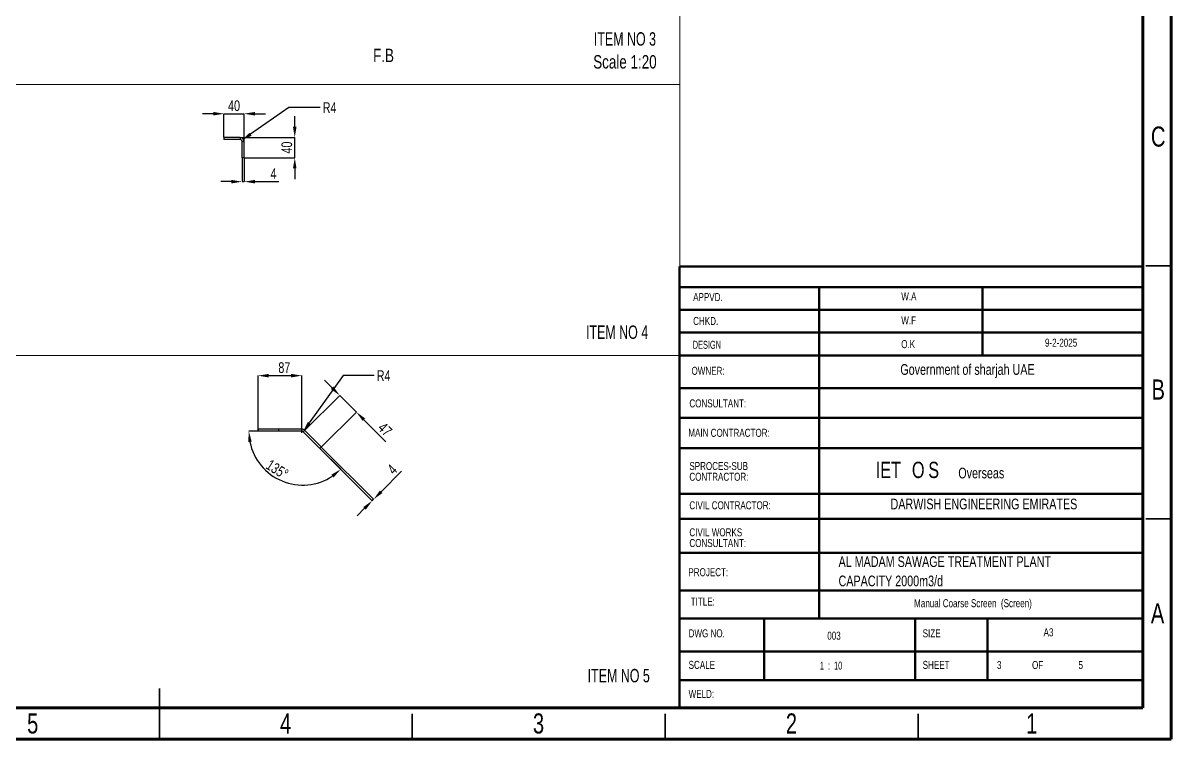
# Model space of a CAD drawing. Header units: millimetres. Extents: x 15 to 1266, y -324 to 294.
# Drawn here: x 1039.3 to 1266.3, y 7.3 to 148.8 of the extents above; entities that cross this region are included whole.
import ezdxf

# ---------------------------------------------------------------- set-up
doc = ezdxf.new("R2010")
doc.units = ezdxf.units.MM
doc.header["$PDSIZE"] = -1
doc.layers.add('FORMAT', color=7, linetype='Continuous')
doc.styles.add('SLDTEXTSTYLE0', font='TXT', dxfattribs={"width": 0.75})
doc.styles.add('SLDTEXTSTYLE3', font='TXT', dxfattribs={"width": 0.694444})
doc.styles.add('SLDTEXTSTYLE6', font='TXT', dxfattribs={"width": 0.625})
doc.styles.add('SLDTEXTSTYLE7', font='TXT', dxfattribs={"width": 0.687299})
doc.dimstyles.new('SLDDIMSTYLE13', dxfattribs={"dimtxt": 2.116667, "dimasz": 2.116667, "dimexe": 0, "dimexo": 0.0625, "dimgap": 0.529167, "dimtad": 0, "dimtih": 1, "dimtoh": 1, "dimdec": 0, "dimlfac": 10, "dimrnd": 1e-09, "dimzin": 12, "dimdsep": 46, "dimtxsty": 'SLDTEXTSTYLE0', "dimsah": 1, "dimcen": 0, "dimadec": 0, "dimazin": 3, "dimtfac": 1, "dimtdec": 0, "dimtofl": 0, "dimtmove": 0, "dimatfit": 3, "dimfxl": 1, "dimfrac": 2, "dimtolj": 1, "dimtzin": 12, "dimarcsym": 0})
doc.dimstyles.new('SLDDIMSTYLE14', dxfattribs={"dimtxt": 2.116667, "dimasz": 2.116667, "dimexe": 0, "dimexo": 0.0625, "dimgap": 0.529167, "dimtad": 1, "dimdec": 4, "dimlfac": 10, "dimzin": 12, "dimdsep": 46, "dimtxsty": 'SLDTEXTSTYLE0', "dimsah": 1, "dimcen": 0.09, "dimazin": 3, "dimtfac": 1, "dimtofl": 0, "dimtmove": 0, "dimatfit": 3, "dimfxl": 1, "dimfrac": 2, "dimtolj": 1, "dimtzin": 12, "dimarcsym": 0})
doc.dimstyles.new('SLDDIMSTYLE8', dxfattribs={"dimtxt": 2.116667, "dimasz": 2.116667, "dimexe": 0, "dimexo": 0.0625, "dimgap": 0.529167, "dimtad": 1, "dimdec": 0, "dimlfac": 10, "dimrnd": 1e-09, "dimzin": 12, "dimdsep": 46, "dimtxsty": 'SLDTEXTSTYLE0', "dimsah": 1, "dimcen": 0.09, "dimadec": 0, "dimazin": 3, "dimtfac": 1, "dimtdec": 0, "dimtmove": 0, "dimatfit": 0, "dimfxl": 1, "dimfrac": 2, "dimtolj": 1, "dimtzin": 12, "dimarcsym": 0})

# ---------------------------------------------------------------- blocks, each defined once
blk = doc.blocks.new('SW_NOTE_0_18')
at = {"color": 0, "linetype": 'Continuous', "lineweight": 0, "char_height": 1.5875, "attachment_point": 1, "style": 'SLDTEXTSTYLE0'}
for s, insert in [('CIVIL WORKS', (0, 2.05)), ('CONSULTANT:', (0, -0.07))]:
    blk.add_mtext(s, dxfattribs=dict(at, insert=insert))
blk = doc.blocks.new('SW_NOTE_0_19')
at = {"color": 0, "linetype": 'Continuous', "lineweight": 0, "char_height": 1.5875, "attachment_point": 1, "style": 'SLDTEXTSTYLE0'}
for s, insert in [('SPROCES-SUB', (0, 2.05)), ('CONTRACTOR:', (0, -0.07))]:
    blk.add_mtext(s, dxfattribs=dict(at, insert=insert))
blk = doc.blocks.new('SW_NOTE_0_20')
at = {"layer": 'FORMAT', "color": 0, "char_height": 2.1167, "attachment_point": 1, "style": 'SLDTEXTSTYLE0'}
for s, insert in [('AL MADAM SAWAGE TREATMENT PLANT', (0, 2.73)), ('CAPACITY 2000m3/d', (0, -1.09))]:
    blk.add_mtext(s, dxfattribs=dict(at, insert=insert))
blk = doc.blocks.new('SW_NOTE_0_21')
at = {"layer": 'FORMAT', "color": 0, "char_height": 3.2, "attachment_point": 1, "style": 'SLDTEXTSTYLE0'}
for s, insert in [('IET', (0, 4.13)), ('O', (7.16, 4.13)), ('S', (10.39, 4.13))]:
    blk.add_mtext(s, dxfattribs=dict(at, insert=insert))
blk = doc.blocks.new('SW_NOTE_0_28')
at = {"color": 0, "linetype": 'Continuous', "lineweight": 0, "char_height": 2.646, "attachment_point": 2}
for s, insert, style in [('ITEM NO 3', (8.43, 3.41), 'SLDTEXTSTYLE3'), ('Scale 1:20', (8.43, -1.12), 'SLDTEXTSTYLE0')]:
    blk.add_mtext(s, dxfattribs=dict(at, insert=insert, style=style))
blk = doc.blocks.new('*D627')
at = {"layer": 'Defpoints', "color": 0}
for p in [(1082.63, 122.19), (1083.03, 122.19), (1082.63, 117.45)]:
    blk.add_point(p, dxfattribs=at)
at = {"layer": 'FORMAT', "color": 0, "lineweight": -2}
for p, q in [((1082.63, 122.13), (1082.63, 117.45)), ((1083.03, 122.13), (1083.03, 117.45)), ((1080.51, 117.45), (1078.4, 117.45)), ((1082.63, 117.45), (1083.03, 117.45)), ((1085.15, 117.45), (1089.89, 117.45))]:
    blk.add_line(p, q, dxfattribs=at)
at = {"layer": 'FORMAT', "color": 0}
for points in [[(1080.51, 117.8), (1080.51, 117.1), (1082.63, 117.45)], [(1085.15, 117.8), (1085.15, 117.1), (1083.03, 117.45)]]:
    blk.add_solid(points, dxfattribs=at)
at = {"layer": 'FORMAT', "color": 0, "insert": (1088.83, 120.1), "char_height": 2.117, "attachment_point": 2, "style": 'SLDTEXTSTYLE0'}
blk.add_mtext('\\A1;4', dxfattribs=at)
blk = doc.blocks.new('*D628')
at = {"layer": 'Defpoints', "color": 0}
for p in [(1082.23, 126.19), (1093.03, 126.19), (1083.03, 122.19)]:
    blk.add_point(p, dxfattribs=at)
at = {"layer": 'FORMAT', "color": 0, "lineweight": -2}
for p, q in [((1093.03, 128.31), (1093.03, 130.42)), ((1082.29, 126.19), (1093.03, 126.19)), ((1093.03, 122.19), (1093.03, 126.19)), ((1083.09, 122.19), (1093.03, 122.19)), ((1093.03, 120.07), (1093.03, 117.96))]:
    blk.add_line(p, q, dxfattribs=at)
at = {"layer": 'FORMAT', "color": 0}
for points in [[(1092.68, 128.31), (1093.38, 128.31), (1093.03, 126.19)], [(1092.68, 120.07), (1093.38, 120.07), (1093.03, 122.19)]]:
    blk.add_solid(points, dxfattribs=at)
at = {"layer": 'FORMAT', "color": 0, "insert": (1090.39, 124.19), "char_height": 2.117, "attachment_point": 2, "rotation": 90, "style": 'SLDTEXTSTYLE0'}
blk.add_mtext('\\A1;40', dxfattribs=at)
blk = doc.blocks.new('*D629')
at = {"layer": 'Defpoints', "color": 0}
for p in [(1083.03, 130.88), (1079.03, 126.19), (1083.03, 125.39)]:
    blk.add_point(p, dxfattribs=at)
at = {"layer": 'FORMAT', "color": 0, "lineweight": -2}
for p, q in [((1076.91, 130.88), (1074.8, 130.88)), ((1079.03, 126.25), (1079.03, 130.88)), ((1079.03, 130.88), (1083.03, 130.88)), ((1083.03, 125.45), (1083.03, 130.88)), ((1085.15, 130.88), (1087.26, 130.88))]:
    blk.add_line(p, q, dxfattribs=at)
at = {"layer": 'FORMAT', "color": 0}
for points in [[(1076.91, 131.23), (1076.91, 130.52), (1079.03, 130.88)], [(1085.15, 131.23), (1085.15, 130.52), (1083.03, 130.88)]]:
    blk.add_solid(points, dxfattribs=at)
at = {"layer": 'FORMAT', "color": 0, "insert": (1081.03, 133.52), "char_height": 2.117, "attachment_point": 2, "style": 'SLDTEXTSTYLE0'}
blk.add_mtext('\\A1;40', dxfattribs=at)
blk = doc.blocks.new('*D630')
at = {"layer": 'Defpoints', "color": 0}
for p in [(1082.23, 125.39), (1082.56, 125.62)]:
    blk.add_point(p, dxfattribs=at)
at = {"layer": 'FORMAT', "color": 0, "lineweight": -2}
for p, q in [((1091.89, 132.1), (1084.3, 126.82)), ((1098.03, 132.1), (1091.89, 132.1))]:
    blk.add_line(p, q, dxfattribs=at)
at = {"layer": 'FORMAT', "color": 0}
blk.add_solid([(1084.1, 127.11), (1084.5, 126.53), (1082.56, 125.62)], dxfattribs=at)
at = {"layer": 'FORMAT', "color": 0, "insert": (1098.56, 133.15), "char_height": 2.117, "attachment_point": 1, "style": 'SLDTEXTSTYLE0'}
blk.add_mtext('\\A1;R4', dxfattribs=at)
blk = doc.blocks.new('*D636')
at = {"layer": 'Defpoints', "color": 0}
for p in [(1085.77, 68.12), (1094.43, 68.12), (1094.72, 68), (1098.02, 64.7), (1094.6, 57.48)]:
    blk.add_point(p, dxfattribs=at)
at = {"layer": 'FORMAT', "color": 0, "lineweight": -2}
for p, q in [((1085.7, 68.12), (1083.96, 68.12)), ((1098.06, 64.66), (1102.12, 60.6))]:
    blk.add_line(p, q, dxfattribs=at)
blk.add_arc((1094.6, 68.12), 10.64, 191.415, 303.585, dxfattribs=at)
at = {"layer": 'FORMAT', "color": 0}
for points in [[(1083.82, 65.98), (1084.52, 66.05), (1083.96, 68.12)], [(1100.26, 59.53), (1100.71, 58.98), (1102.12, 60.6)]]:
    blk.add_solid(points, dxfattribs=at)
at = {"layer": 'FORMAT', "color": 0, "insert": (1088.29, 62.66), "char_height": 2.117, "attachment_point": 1, "rotation": 327.4987, "style": 'SLDTEXTSTYLE0'}
blk.add_mtext('\\A1;135°', dxfattribs=at)
blk = doc.blocks.new('*D637')
at = {"layer": 'Defpoints', "color": 0}
for p in [(1094.43, 67.72), (1094.67, 68.05)]:
    blk.add_point(p, dxfattribs=at)
at = {"layer": 'FORMAT', "color": 0, "lineweight": -2}
for p, q in [((1102.57, 79.11), (1095.9, 69.77)), ((1108.71, 79.11), (1102.57, 79.11))]:
    blk.add_line(p, q, dxfattribs=at)
at = {"layer": 'FORMAT', "color": 0}
blk.add_solid([(1095.61, 69.97), (1096.18, 69.56), (1094.67, 68.05)], dxfattribs=at)
at = {"layer": 'FORMAT', "color": 0, "insert": (1109.24, 80.17), "char_height": 2.117, "attachment_point": 1, "style": 'SLDTEXTSTYLE0'}
blk.add_mtext('\\A1;R4', dxfattribs=at)
blk = doc.blocks.new('*D638')
at = {"layer": 'Defpoints', "color": 0}
for p in [(1094.43, 79.11), (1085.77, 68.12), (1094.43, 67.72)]:
    blk.add_point(p, dxfattribs=at)
at = {"layer": 'FORMAT', "color": 0, "lineweight": -2}
for p, q in [((1085.77, 68.18), (1085.77, 79.11)), ((1087.88, 79.11), (1092.32, 79.11)), ((1094.43, 67.78), (1094.43, 79.11))]:
    blk.add_line(p, q, dxfattribs=at)
at = {"layer": 'FORMAT', "color": 0}
for points in [[(1087.88, 79.46), (1087.88, 78.76), (1085.77, 79.11)], [(1092.32, 79.46), (1092.32, 78.76), (1094.43, 79.11)]]:
    blk.add_solid(points, dxfattribs=at)
at = {"layer": 'FORMAT', "color": 0, "insert": (1090.97, 81.76), "char_height": 2.117, "attachment_point": 2, "style": 'SLDTEXTSTYLE0'}
blk.add_mtext('\\A1;87', dxfattribs=at)
blk = doc.blocks.new('*D639')
at = {"layer": 'Defpoints', "color": 0}
for p in [(1101.92, 75.2), (1095, 68.29), (1098.3, 64.98)]:
    blk.add_point(p, dxfattribs=at)
at = {"layer": 'FORMAT', "color": 0, "lineweight": -2}
for p, q in [((1100.42, 76.7), (1098.92, 78.2)), ((1095.04, 68.33), (1101.92, 75.2)), ((1101.92, 75.2), (1105.22, 71.9)), ((1098.35, 65.03), (1105.22, 71.9)), ((1106.71, 70.4), (1111.06, 66.06))]:
    blk.add_line(p, q, dxfattribs=at)
at = {"layer": 'FORMAT', "color": 0}
for points in [[(1100.67, 76.95), (1100.17, 76.45), (1101.92, 75.2)], [(1106.96, 70.65), (1106.46, 70.16), (1105.22, 71.9)]]:
    blk.add_solid(points, dxfattribs=at)
at = {"layer": 'FORMAT', "color": 0, "insert": (1111.62, 69.24), "char_height": 2.117, "attachment_point": 2, "rotation": 315, "style": 'SLDTEXTSTYLE0'}
blk.add_mtext('\\A1;47', dxfattribs=at)
blk = doc.blocks.new('*D640')
at = {"layer": 'Defpoints', "color": 0}
for p in [(1098.02, 64.7), (1098.3, 64.98), (1108.34, 54.38)]:
    blk.add_point(p, dxfattribs=at)
at = {"layer": 'FORMAT', "color": 0, "lineweight": -2}
for p, q in [((1098.06, 64.66), (1108.34, 54.38)), ((1098.35, 64.94), (1108.62, 54.67)), ((1110.12, 56.16), (1114.16, 60.21)), ((1108.34, 54.38), (1108.62, 54.67)), ((1106.84, 52.89), (1105.34, 51.39))]:
    blk.add_line(p, q, dxfattribs=at)
at = {"layer": 'FORMAT', "color": 0}
for points in [[(1109.87, 56.41), (1110.37, 55.91), (1108.62, 54.67)], [(1106.59, 53.14), (1107.09, 52.64), (1108.34, 54.38)]]:
    blk.add_solid(points, dxfattribs=at)
at = {"layer": 'FORMAT', "color": 0, "insert": (1111.54, 61.33), "char_height": 2.117, "attachment_point": 2, "rotation": 45, "style": 'SLDTEXTSTYLE0'}
blk.add_mtext('\\A1;4', dxfattribs=at)

msp = doc.modelspace()

# ---------------------------------------------------------------- linework, layer by layer
at = {"color": 7, "linetype": 'Continuous', "lineweight": 70}
for p, q in [((1266.2637935, 294.2908887), (1266.2637935, 7.2908887)), ((1260.6662656, 290.4244138), (1260.6662656, 13.4244138)), ((1260.6662656, 13.4244138), (871.2637935, 13.4244138)), ((1266.2637935, 7.2908887), (866.2637935, 7.2908887))]:
    msp.add_line(p, q, dxfattribs=at)
at = {"color": 7, "linetype": 'Continuous', "lineweight": 18}
for p, q in [((1169.1478154, 96.6162768), (1169.1066545, 258.6014948)), ((1169.1376492, 136.6244129), (872.0885812, 136.6244129)), ((1169.1478154, 83.1162768), (871.5000859, 83.1162768))]:
    msp.add_line(p, q, dxfattribs=at)
at = {"color": 7, "linetype": 'Continuous', "lineweight": 25}
for p, q in [((1079.0315903, 126.1890715), (1079.0315903, 125.7890715)), ((1082.2315903, 126.1890715), (1079.0315903, 126.1890715)), ((1082.2315903, 125.7890715), (1079.0315903, 125.7890715)), ((1082.2315903, 126.1890715), (1082.2315903, 125.7890715)), ((1083.0315903, 125.3890715), (1082.6315903, 125.3890715)), ((1082.6315903, 122.1890715), (1082.6315903, 125.3890715)), ((1083.0315903, 122.1890715), (1083.0315903, 125.3890715)), ((1083.0315903, 122.1890715), (1082.6315903, 122.1890715)), ((1089.8008863, 68.5205333), (1085.7653524, 68.5205333)), ((1085.7653524, 68.5205333), (1085.7653524, 68.1205333)), ((1089.8008863, 68.1205333), (1085.7653524, 68.1205333)), ((1089.8008863, 68.5205333), (1089.8008863, 68.1205333)), ((1094.4339816, 68.5205333), (1089.8008863, 68.5205333)), ((1094.4339816, 68.1205333), (1089.8008863, 68.1205333)), ((1094.4339816, 68.5205333), (1094.4339816, 68.1205333)), ((1094.999667, 68.2862187), (1094.7168243, 68.003376)), ((1098.3008863, 64.9849994), (1094.999667, 68.2862187)), ((1098.0180436, 64.7021567), (1094.7168243, 68.003376)), ((1098.3008863, 64.9849994), (1098.0180436, 64.7021567))]:
    msp.add_line(p, q, dxfattribs=at)
at = {"color": 7, "linetype": 'Continuous', "lineweight": 50}
for p, q in [((1260.6662656, 100.6668933), (1169.0684782, 100.6668933)), ((1169.0684782, 100.6668933), (1169.0684782, 87.6162768)), ((1260.6662656, 96.6162768), (1169.0684782, 96.6162768)), ((1196.7114077, 92.1162768), (1196.7114077, 96.6162768)), ((1229.0026994, 83.1162768), (1229.0026994, 96.6162768)), ((1260.6662656, 92.1162768), (1169.0684782, 92.1162768)), ((1196.7114077, 87.6162768), (1196.7114077, 92.1162768)), ((1169.0684782, 87.6162768), (1169.0684782, 13.4244138)), ((1260.6662656, 87.6162768), (1169.0684782, 87.6162768)), ((1196.7114077, 83.1162768), (1196.7114077, 87.6162768)), ((1260.6662656, 83.1162768), (1169.0684782, 83.1162768)), ((1196.7114077, 31.1162768), (1196.7114077, 83.1162768)), ((1260.6662656, 76.6162768), (1169.0684782, 76.6162768)), ((1260.6662656, 70.7423642), (1169.0684782, 70.7423642)), ((1260.6662656, 64.7991501), (1169.0684782, 64.7991501)), ((1260.6662656, 55.7220295), (1169.0684782, 55.7220295)), ((1260.6662656, 50.7908887), (1169.0684782, 50.7908887)), ((1260.6662656, 44.1162768), (1169.0684782, 44.1162768)), ((1260.6662656, 36.6580544), (1169.0684782, 36.6580544)), ((1169.0684782, 31.1162768), (1260.6662656, 31.1162768)), ((1185.8210366, 18.9244138), (1185.8210366, 31.1162768)), ((1215.7036321, 18.9244138), (1215.7036321, 31.1162768)), ((1229.974096, 18.9244138), (1229.974096, 31.1162768)), ((1169.0684782, 24.5881829), (1260.6662656, 24.5881829)), ((1169.0684782, 18.9244138), (1260.6662656, 18.9244138))]:
    msp.add_line(p, q, dxfattribs=at)
at = {"color": 7, "linetype": 'Continuous', "lineweight": 35}
for p, q in [((1261.2637935, 100.7908887), (1266.2637935, 100.7908887)), ((1261.2637935, 50.7908887), (1266.2637935, 50.7908887)), ((1066.2637935, 7.2898887), (1066.2637935, 17.2918887)), ((1066.2637935, 12.2908887), (1066.2637935, 7.2908887)), ((1116.2637935, 12.2908887), (1116.2637935, 7.2908887)), ((1166.2637935, 12.2908887), (1166.2637935, 7.2908887)), ((1216.2637935, 12.2908887), (1216.2637935, 7.2908887))]:
    msp.add_line(p, q, dxfattribs=at)
at = {"color": 7, "linetype": 'Continuous', "lineweight": 25}
for centre, radius, start in [((1082.2315903, 125.3890715), 0.8, 0), ((1082.2315903, 125.3890715), 0.4, 0), ((1094.4339816, 67.7205333), 0.8, 45), ((1094.4339816, 67.7205333), 0.4, 45)]:
    msp.add_arc(centre, radius, start, 90, dxfattribs=at)

# ---------------------------------------------------------------- block references
at = {"color": 7, "linetype": 'Continuous', "lineweight": 0}
for name, p in [('SW_NOTE_0_28', (1149.8731856, 143.5761102)), ('SW_NOTE_0_19', (1171.0428236, 59.9939842)), ('SW_NOTE_0_18', (1171.0428236, 46.890862))]:
    msp.add_blockref(name, p, dxfattribs=at)
at = {"layer": 'FORMAT'}
for name, p in [('SW_NOTE_0_21', (1207.8778615, 57.9496226)), ('SW_NOTE_0_20', (1200.5370665, 40.6833594))]:
    msp.add_blockref(name, p, dxfattribs=at)

# ---------------------------------------------------------------- texts
at = {"color": 7, "linetype": 'Continuous', "lineweight": 0}
for s, insert, char_height, attachment_point, style in [('F.B', (1108.5190998, 143.7277524), 2.64583333, 1, 'SLDTEXTSTYLE0'), ('C', (1263.7224524, 128.3510428), 3.96875, 2, 'SLDTEXTSTYLE0'), ('APPVD.', (1171.7956956, 95.4405874), 1.5875, 1, 'SLDTEXTSTYLE0'), ('W.A', (1212.9291326, 95.5724595), 1.5875, 1, 'SLDTEXTSTYLE0'), ('W.F', (1212.9291326, 90.8387562), 1.5875, 1, 'SLDTEXTSTYLE0'), ('ITEM NO 4', (1150.6134843, 89.0268658), 2.64583333, 1, 'SLDTEXTSTYLE3'), ('CHKD.', (1171.7956956, 90.7068841), 1.5875, 1, 'SLDTEXTSTYLE0'), ('DESIGN', (1171.7093755, 86.0050781), 1.5875, 1, 'SLDTEXTSTYLE7'), ('O.K', (1212.9291326, 86.1369502), 1.5875, 1, 'SLDTEXTSTYLE0'), ('OWNER:', (1171.4640477, 80.8642054), 1.5875, 1, 'SLDTEXTSTYLE0'), ('B', (1263.7343954, 78.3510428), 3.96875, 2, 'SLDTEXTSTYLE0'), ('CONSULTANT:', (1171.0428236, 74.4217102), 1.5875, 1, 'SLDTEXTSTYLE0'), ('MAIN CONTRACTOR:', (1170.8348313, 68.6056723), 1.5875, 1, 'SLDTEXTSTYLE0'), ('CIVIL CONTRACTOR:', (1171.0428236, 54.2787598), 1.5875, 1, 'SLDTEXTSTYLE0'), ('PROJECT:', (1170.847054, 41.0566661), 1.5875, 1, 'SLDTEXTSTYLE0'), ('TITLE:', (1171.3127645, 35.2411201), 1.5875, 1, 'SLDTEXTSTYLE0'), ('Manual Coarse Screen  (Screen)', (1215.4689061, 34.9274147), 1.5875, 1, 'SLDTEXTSTYLE0'), ('A', (1263.6034817, 34.1010428), 3.96875, 2, 'SLDTEXTSTYLE0'), ('DWG NO.', (1170.8952816, 28.9744448), 1.5875, 1, 'SLDTEXTSTYLE0'), ('003', (1198.3098728, 28.5076401), 1.5875, 1, 'SLDTEXTSTYLE0'), ('SIZE', (1217.1710673, 28.9744448), 1.5875, 1, 'SLDTEXTSTYLE0'), ('A3', (1241.0660073, 29.1788599), 1.5875, 1, 'SLDTEXTSTYLE0'), ('SCALE', (1170.8952816, 22.7380955), 1.5875, 1, 'SLDTEXTSTYLE0'), ('SHEET', (1217.1710673, 22.7380955), 1.5875, 1, 'SLDTEXTSTYLE0'), ('3', (1231.854108, 22.7152009), 1.5875, 1, 'SLDTEXTSTYLE0'), ('5', (1247.9688076, 22.7152009), 1.5875, 1, 'SLDTEXTSTYLE0'), ('ITEM NO 5', (1150.9387828, 21.1437756), 2.64583333, 1, 'SLDTEXTSTYLE3'), ('1  :  10', (1196.8473153, 22.6018278), 1.5875, 1, 'SLDTEXTSTYLE6'), ('WELD:', (1170.8952816, 16.9983382), 1.5875, 1, 'SLDTEXTSTYLE0'), ('5', (1041.2238305, 12.3510428), 3.96875, 2, 'SLDTEXTSTYLE0'), ('4', (1091.2238305, 12.3510428), 3.96875, 2, 'SLDTEXTSTYLE0'), ('3', (1141.2238305, 12.3510428), 3.96875, 2, 'SLDTEXTSTYLE0'), ('2', (1191.2238305, 12.3510428), 3.96875, 2, 'SLDTEXTSTYLE0'), ('1', (1238.7238305, 12.3510428), 3.96875, 2, 'SLDTEXTSTYLE0')]:
    msp.add_mtext(s, dxfattribs=dict(at, insert=insert, char_height=char_height, attachment_point=attachment_point, style=style))
at = {"layer": 'FORMAT', "attachment_point": 1, "style": 'SLDTEXTSTYLE0'}
for s, insert, char_height in [('9-2-2025', (1241.341418, 86.4178841), 1.5875), ('Government of sharjah UAE', (1212.749089, 81.3905269), 2.116666667), ('Overseas', (1224.2107551, 60.9215753), 2.11666667), ('DARWISH ENGINEERING EMIRATES', (1210.8148609, 54.8050813), 2.116666667), ('OF', (1238.7834659, 22.7152009), 1.5875)]:
    msp.add_mtext(s, dxfattribs=dict(at, insert=insert, char_height=char_height))

# ---------------------------------------------------------------- dimensions: what is measured, and where the dimension line sits
at = {"layer": 'FORMAT'}
for base, p1, p2, picture, middle in [((1083.0315903, 130.8750219), (1079.0315903, 126.1890715), (1083.0315903, 125.3890715), '*D629', (1081.0315903, 130.8750219)), ((1082.6315903, 117.4502556), (1083.0315903, 122.1890715), (1082.6315903, 122.1890715), '*D627', (1088.8321118, 117.4502556)), ((1094.4339816, 79.1111384), (1085.7653524, 68.1205333), (1094.4339816, 67.7205333), '*D638', (1090.9746623, 79.1111384))]:
    dim = msp.add_linear_dim(base=base, p1=p1, p2=p2, dimstyle='SLDDIMSTYLE8', dxfattribs=at)
    dim.commit()
    dim.dimension.update_dxf_attribs({"geometry": picture, "text_midpoint": middle, "dimtype": 160})
for center, mpoint, picture, middle in [((1082.2315903, 125.3890715), (1082.5601912, 125.6171535), '*D630', (1099.8824297, 132.095732)), ((1094.4339816, 67.7205333), (1094.6664822, 68.0460228), '*D637', (1110.5588694, 79.1111384))]:
    dim = msp.add_radius_dim(center=center, mpoint=mpoint, dimstyle='SLDDIMSTYLE13', dxfattribs=at)
    dim.commit()
    dim.dimension.update_dxf_attribs({"geometry": picture, "text_midpoint": middle, "dimtype": 164})
for base, p1, p2, angle, picture, middle in [((1093.0315903, 126.1890715), (1083.0315903, 122.1890715), (1082.2315903, 126.1890715), 90, '*D628', (1093.0315903, 124.1890715)), ((1101.9160504, 75.2026021), (1098.3008863, 64.9849994), (1094.999667, 68.2862187), 315, '*D639', (1109.7512602, 67.3673924)), ((1108.3360737, 54.3841266), (1098.3008863, 64.9849994), (1098.0180436, 64.7021567), 45, '*D640', (1113.4093496, 59.4574025))]:
    dim = msp.add_linear_dim(base=base, p1=p1, p2=p2, angle=angle, dimstyle='SLDDIMSTYLE8', dxfattribs=at)
    dim.commit()
    dim.dimension.update_dxf_attribs({"geometry": picture, "text_midpoint": middle, "dimtype": 160})
dim = msp.add_angular_dim_2l(base=(1094.599667, 57.4786682), line1=((1094.4339816, 68.1205333), (1085.7653524, 68.1205333)), line2=((1094.7168243, 68.003376), (1098.0180436, 64.7021567)), dimstyle='SLDDIMSTYLE14', dxfattribs=at)
dim.commit()
dim.dimension.update_dxf_attribs({"geometry": '*D636', "text_midpoint": (1088.8815983, 59.145402), "dimtype": 162})

doc.saveas('drawing.dxf')
